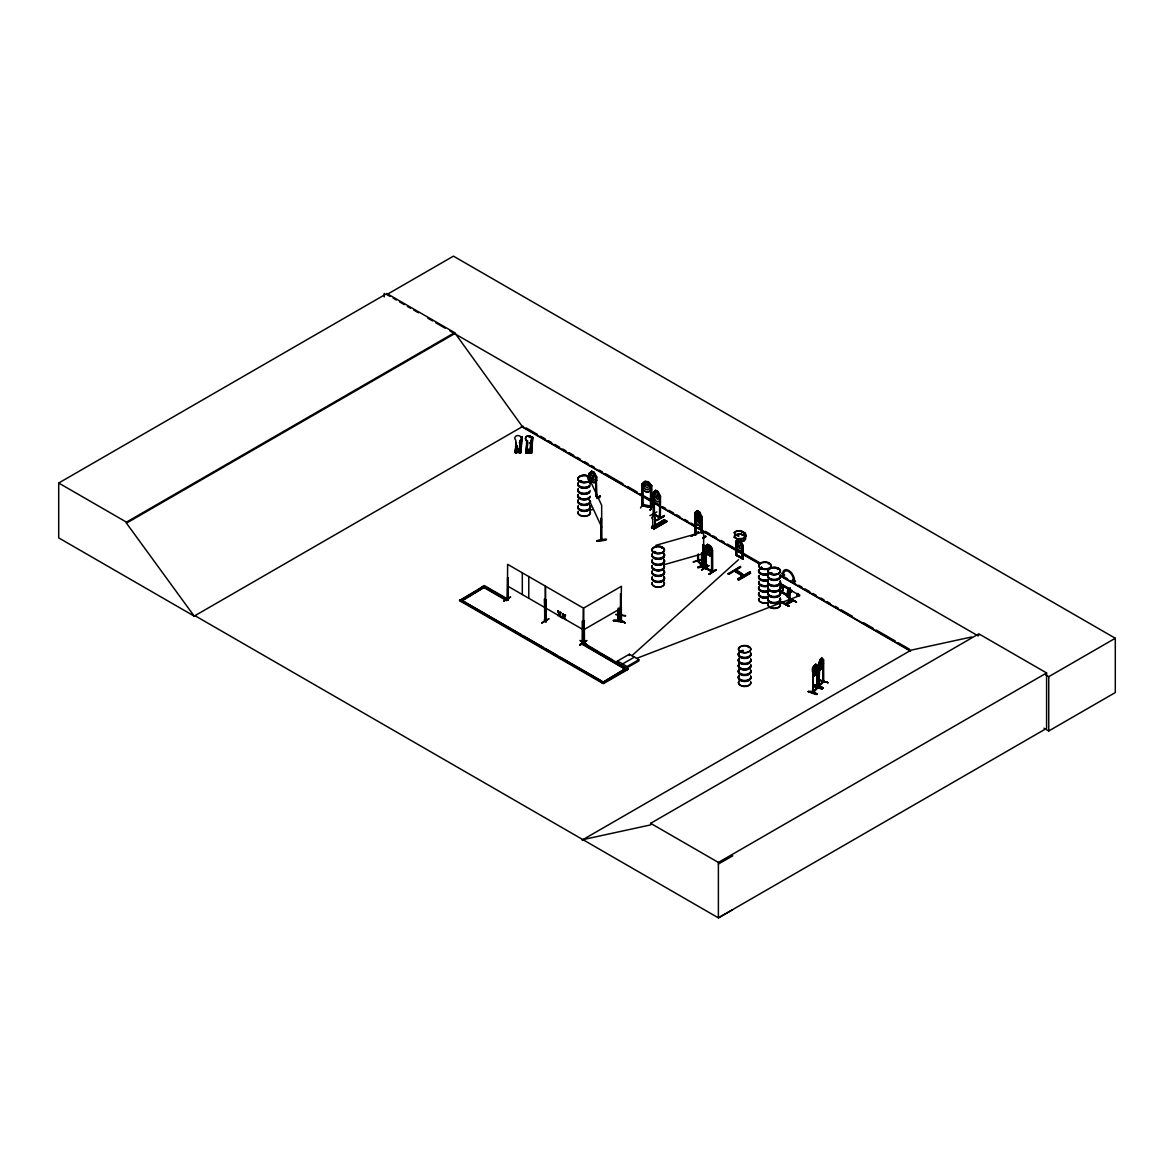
<?xml version="1.0" encoding="UTF-8"?>
<svg xmlns="http://www.w3.org/2000/svg" width="1174" height="1174" viewBox="0 0 1174 1174"><rect width="100%" height="100%" fill="white"/><g stroke="black" fill="none" stroke-linecap="round" stroke-linejoin="round"><path stroke-width="1.5" d="M520.552 450.713C519.671 452.724 513.317 448.82 516.002 450.449L520.199 450.567L520.596 449.437L520.845 452.768L521.77 436.581L520.405 452.592L519.172 452.753L520.243 440.632M531.323 451.242L526.26 451.256M697.649 560.996L702.052 566.162L701.92 552.881M698.09 554.275L698.486 561.407M698.486 561.451L698.002 560.174M701.876 564.709L702.36 566.073L702.316 553.35M812.907 670.486L812.922 692.851L813.112 691.985M822.71 660.258L822.827 682.109L823.693 681.727L823.62 659.979L821.668 657.998L820.039 659.7L818.425 664.822L818.527 686.599L823.693 680.891L822.842 681.184M618.786 620.547L618.419 609.57M620.239 615.22L620.87 614.662L618.184 620.987L618.214 608.264M620.841 615.558L620.239 616.012L620.268 606.899M654.534 527.346L654.857 520.552A2.216 1.291 59.5 0 0 654.534 517.514L654.593 515.254M654.534 517.514L654.622 517.47A2.216 1.291 59.5 0 1 654.96 520.493L654.622 527.287L652.744 526.598L653.683 525.967M660.36 496.47L658.012 491.657L655.62 490.277L653.184 492.405L653.36 514.256L660.346 518.204L660.507 496.294L659.627 496.074L659.627 517.881L660.61 518.028L653.757 514.036M702.155 532.923L702.155 516.633L701.245 516.487M703.872 566.059L702.727 566.925L703.71 566.895M705.266 549.887L705.912 546.614M711.649 550.048L712.53 550.283L711.635 549.872M519.715 450.728L520.405 440.147L519.48 452.548M530.501 451.095L531.206 440.529A3.331 2.715 4.8 0 0 531.206 436.684A3.331 2.715 4.8 0 0 526.495 436.552A3.331 2.715 4.8 0 0 526.495 440.514L527.185 450.992L530.516 450.977M596.143 476.703L596.231 496.441M817.706 666.142L817.221 688.375L817.706 666.142L815.754 664.146L814.125 665.863C809.634 667.874 815.46 679.805 812.657 674.375M818.527 685.807L819.393 685.367L818.586 686.467M819.32 685.396L818.836 686.687L820.039 659.7M643.073 484.246L643.117 506.009L642.075 505.055M650.778 485.61L651.585 485.596L651.585 507.535L642.061 505.818M516.178 443.933L515.166 452.665L515.958 442.231M516.208 443.655L515.797 452.68L516.457 445.709M516.633 445.724L516.134 452.694L516.986 445.577M517.03 445.416L516.443 452.474M517.162 447.485L516.839 452.665L515.474 452.313L515.474 450.889L515.856 452.019L520.067 452.137L520.464 451.021M517.206 449.686L518.747 449.598L518.732 452.107L517.22 451.931L517.22 449.554L518.747 449.598M517.851 450.508C518.688 448.013 517 450.772 518.438 449.334M518.38 450.009L518.321 449.084M517.763 449.877L518.116 449.671M519.539 447.529L520.111 440.602M520.772 440.632L519.759 452.753L520.449 452.43L515.107 452.65M519.862 452.753L521.08 440.632L520.097 452.768M520.83 452.782L522.166 437.183M526.495 440.514L526.495 440.397A3.331 2.715 4.8 0 1 526.495 436.552A3.331 2.715 4.8 0 1 531.191 436.801A3.331 2.715 4.8 0 1 531.191 440.646M527.023 440.896L525.952 453.032L526.891 440.881M527.287 440.558L526.656 453.003M530.839 449.657L531.558 441.013L530.853 452.518L526.656 452.401L526.392 449.671L525.908 453.017M527.126 446.105L527.684 440.896M527.449 446.12L527.713 442.627M529.136 450.669L528.535 449.437L529.166 449.891M528.461 449.51L528.388 450.728L529.225 449.701M528.726 449.481L529.136 450.493M528.755 450.875L529.122 449.789M529.518 450.097L527.992 450.053L527.992 452.43L529.518 452.474L529.533 449.965M530.208 449.657L530.897 440.969M530.002 453.12L531.587 437.198M531.176 449.671L531.866 440.998M529.239 436.86L532.556 436.963L531.191 452.959L530.266 452.782M532.556 436.963L531.558 453.164L532.82 437.579L529.239 437.154M613.371 620.635C619.446 618.287 632.316 624.524 613.371 620.635L623.189 621.662L613.474 620.327M791.863 590.933L797.689 594.249M788.37 588.849L779.668 583.874M788.37 588.218L788.341 596.201L787.358 595.13M734.249 537.399L734.733 534.977M734.557 537.281L734.88 535.021L739.517 533.935L743.729 535.036L745.446 536.87L745.666 538.998L744.375 540.832L740.442 542.183L736.993 541.64M653.771 526.157L652.847 526.7L652.715 519.231A2.216 1.291 59.5 0 1 652.949 516.619L653.14 514.212L654.505 515.313M653.742 526.334L652.92 526.187M652.759 526.598L653.639 525.923L652.553 525.996M788.048 591.799L789.104 592.547L789.897 592.092L788.811 590.683L789.398 592.151L788.092 591.799L789.28 591.549M734.234 537.369L737.433 539.218L743.67 538.807L746.356 536.195L745.358 533.069L741.278 530.897L736.597 530.765L734.029 532.556L735.203 534.933M734.645 537.149L737.566 538.866M815.211 665.262L814.683 671.601L815.725 669.18L815.314 665.291M821.125 659.098L820.597 665.438L821.639 663.017L821.213 659.128M788.092 589.113L787.651 587.66L788.37 596.01M618.551 608.308L618.522 621.046L618.757 609.614M815.857 664.176L814.154 665.922L813.362 670.119L814.404 673.671C819.129 672.775 813.538 660.757 817.471 665.952L817.265 688.316L816.943 666.113M808.138 691.677C812.613 689.314 826.173 699.088 808.152 691.603M808.358 691.369L817.133 694.201M823.003 687.656C807.771 681.228 815.138 688.008 823.047 687.582M823.047 688.037L814.242 685.264L823.003 687.964M734.396 571.019C734.425 565.736 756.995 585.709 734.396 570.931M579.927 481.12L580.895 480.636M580.294 481.12C581.702 481.633 580.734 479.55 580.602 481.428M581.321 481.369L581.732 480.841M588.379 477.011L587.323 477.011L587.998 477.407M587.851 477.246L588.321 477.26M655.767 551.853L653.962 552.132L655.18 552.675M740.926 651.482C740.456 650.719 742.995 652.025 740.412 651.086M760.517 567.952A6.208 3.581 0 0 1 761.809 567.38L760.781 568.157M761.618 567.952L760.723 567.776M762.542 568.011L761.867 568.407A6.208 3.581 0 0 0 760.517 568.95M748.117 647.314L748.44 647.52M768.442 563.725L768.574 563.946M771.494 573.338L770.349 573.161M771.788 573.015L770.085 572.971M777.496 569.449L778.421 569.229M777.408 569.214L778.142 568.891M739.341 533.95L743.758 535.021M652.656 527.508L653.39 527.918L653.375 526.407M587.073 644.893L580 640.461L587.147 644.937M798.32 594.558C798.746 591.168 794.901 596.451 797.777 595.35M702.287 559.235L693.306 561.774M702.243 559.558L693.276 562.097M820.127 659.729L818.513 664.851L818.513 668.299L820.127 670.061L818.571 668.211M817.471 669.385L815.857 674.522L814.154 676.077L815.827 674.448M821.668 668.329C824.896 656.413 823.473 668.094 820.054 669.914M601.426 518.028L601.367 540.363L601.103 518.086M601.029 539.761L601.205 539.468M601.69 540.231L601.675 505.334L587.895 475.661L587.895 479.286M646.258 481.927L645.201 486.256L647.256 487.958L648.327 486.814L647.3 482.103M528.784 450.816L528.916 449.481M528.359 450.464L528.461 450.787M702.888 566.528L703.725 565.839L702.888 566.837M615.924 614.398L625.537 615.631M618.184 620.077L620.811 615.499L618.669 620.943M702.008 516.795L699.645 511.996L697.18 510.661L696.065 516.061L699.161 519.906L700.687 518.732L699.645 511.996L697.268 510.617L694.832 512.745L694.949 534.537M707.584 544.472L706.425 549.74L709.536 553.57L711.077 552.396L711.077 549.814L709.918 545.778L707.673 544.398M727.983 573.851L728.775 574.335L740.53 567.394L740.442 566.47M728.658 573.455L728.775 574.335M728.672 574.057L739.752 566.866L740.53 567.394M652.964 514.447L653.742 514.212M656.868 511.923L649.882 515.65M694.348 534.801L698.574 531.91L691.134 536.195M503.881 601.205L510.543 597.023M541.83 623.159L548.698 619.05M708.832 565.897L701.832 569.669M507.623 598.476L508.357 598.843L507.55 598.432L507.872 599.767L506.552 600.648L484.598 587.969M507.315 599.356L508.357 599.635L507.623 577.549L507.388 599.488L508.357 599.635L507.388 599.4L507.623 564.342L545.25 586.061L545.264 621.325L546.013 621.75L546.233 599.841L545.352 599.62L545.352 621.369L546.306 621.604L545.616 621.149M544.531 619.784L544.751 619.828M544.853 621.119L544.604 598.901L545.074 621.163L544.296 619.931M545.338 620.987L544.531 620.576M545.705 621.207L545.602 586.281L583.214 608L583.052 643.103L582.73 641.752M705.339 546.453L705.251 568.172L706.22 567.526L706 568.598L706.22 550.298M705.251 568.172L712.369 572.178L712.295 550.415C713.161 544.795 704.385 543.107 706.014 546.776M711.811 570.799L711.591 571.811L712.618 572.002L712.53 550.283M645.186 481.355L643.616 487.049L645.729 489.47L647.813 489.837L649.868 488.149C651.57 482.558 644.908 478.112 641.958 484.143L642.149 505.833L651.585 507.315L650.528 507.344L650.513 485.405L651.555 485.845L642.09 484.128M654.212 513.552L653.536 513.199L653.977 514.594L654.241 496.308M735.878 554.363L736.788 555.346L736.714 546.82M742.276 557.723L743.069 558.971L742.995 545.352L742.041 544.883L742.995 545.352M641.958 487.577L645.142 491.583L648.371 492.17L651.453 489.235M645.216 491.451L648.4 492.097L651.482 489.176M651.585 485.596L648.312 481.912M643.513 502.883L640.549 508.034M812.672 691.912L817.456 687.715L812.613 692.748L813.098 670.515L813.421 692.366M816.943 687.406L817.368 687.48M818.498 685.748L822.827 681.551M817.706 687.935L813.068 692.763M642.266 483.923L643.117 484.07L642.266 483.923L642.222 505.906M643.014 505.979C641.914 503.088 654.696 507.417 650.645 506.596M650.528 506.772L650.631 507.153M653.184 504.277L650.147 510.176L653.111 504.233M650.147 510.176L653.199 504.629M620.459 620.694L621.237 620.239M621.369 620.488L620.459 621.486L621.237 621.031M787.695 595.057C786.609 605.212 788.605 575.553 787.416 595.864M788.341 596.128L779.668 591.124M737.58 541.39L740.456 541.757L743.978 540.524L744.903 536.9L743.612 535.08L739.473 533.759L734.528 535.212M788.517 602.277C790.85 575.26 790.322 592.048 789.045 601.88M661.622 548.155L662.033 548.185M661.813 547.671L661.754 547.686M748.689 646.991L748.777 647.05M698.427 561.407L698.413 554.187M697.694 555.625L697.649 561.128L701.92 564.767M702.316 566.015L697.694 560.321M560.658 617.142L559.499 614.296L560.512 612.3L557.723 615.455L559.572 614.34L560.482 616.585L559.191 614.574L559.881 614.061L561.055 616.922L560.101 616.82M557.723 615.455L560.512 612.3M564.694 615.176L562.302 618.096L565.237 615.484M562.302 618.096L565.09 614.941M558.266 615.763L559.191 614.574M562.845 618.404L565.633 615.264M519.671 443.273L519.554 442.275M787.651 588.57L787.725 587.719L787.416 588.717M820.054 659.759L821.771 658.027L823.385 659.788M822.798 660.287L822.827 682.109M813.406 670.618L812.511 670.985M823.62 659.979L822.871 660.346M820.039 670.031L821.741 668.299M828.125 682.681L819.393 679.893M813.01 691.486L812.613 692.748M823.634 681.727L818.88 686.643L818.806 664.323M741.102 531.308L736.846 531.235L734.484 532.732L735.276 534.742M788.473 592.18L788.957 602.644L789.045 591.329M743.186 538.382L745.563 536.063L744.668 533.289L741.073 531.338L744.668 533.289M781.664 602.467L789.104 606.356L781.664 602.511M632.008 655.591L738.519 559.675M584.491 641.958L583.214 642.882M584.388 641.84L584.505 642.574L584.182 620.708L583.713 642.985L583.786 608.015L621.413 586.296L620.885 621.56M653.61 492.317L653.184 495.854L655.547 500.667L658.012 502.002L660.287 499.831M697.297 510.719L694.979 512.774L695.712 534.918M697.224 524.367L699.572 525.82L697.107 524.485L694.759 519.686L694.759 516.237L697.18 514.109L698.06 511.615L699.543 517L697.987 517.441L697.107 514.153L696.065 519.51L699.161 523.355L700.687 522.181L700.687 519.598L699.543 515.547L697.107 514.153M699.543 525.703L701.847 523.663L702.155 516.633M699.499 525.864L701.773 523.707M735.731 541.419L735.746 555.082L742.746 559.073L742.746 545.499L740.471 540.715L738.079 539.336C734.645 540.201 737.243 542.388 735.834 541.508M738.079 539.336L740.427 540.774L742.746 545.558L742.672 548.933L740.471 551.046L738.035 549.637M589.099 478.919L589.01 473.416L591.608 471.17L594.249 472.388L596.774 477.084L596.7 480.459L594.147 482.675L591.652 481.443L589.099 476.879M601.073 539.864L601.337 518.585M520.845 436.992L521.814 437.022M531.631 453.135L526.26 452.665L527.61 453.061M654.402 552.044L655.151 551.545M762.396 568.04L761.368 567.336M771.083 572.927L769.997 573.382L771.7 573.411M589.319 473.327L589.319 478.757M593.281 472.564L594.147 475.896L593.281 478.346L591.593 474.722L592.43 472.168L593.34 472.506M594.249 472.388L591.549 481.56L594.176 482.778L596.7 480.459M596.231 476.527L596.935 496.763M597.537 497.791L600.075 496.03L597.537 498.246M597.595 497.849L600.09 496.059M600.428 496.573L597.933 498.363L600.134 496.441M519.48 443.405L519.554 442.495M664.132 519.979L666.891 521.52L654.27 528.96L653.448 528.491L666.729 521.329M664.939 520.449L652.054 527.728L664.968 520.449L664.146 519.994M664.763 520.229L666.054 521.051M653.918 528.755L655.386 526.95L653.918 528.344M652.949 514.667L653.038 516.56A2.216 1.291 59.5 0 0 652.715 519.231L652.715 519.231M651.908 527.625L651.731 526.348L653.184 525.703L651.908 527.214M664.323 519.686L651.526 527.419L652.362 527.889M664.337 519.994L651.585 527.464L654.285 528.96M651.849 527.596L664.778 520.126M666.7 521.197L653.669 528.491L666.7 521.021M666.861 521.52L654.094 528.74M727.983 573.881L740.515 566.499M738.035 578.811L749.878 571.929L738.035 578.811L738.828 580.161L750.568 573.117L738.138 579.53M738.05 579.707L749.893 572.604L738.241 579.707M487.548 588.086L507.916 599.855L508.269 577.902M545.954 621.706L546.233 599.841M546.306 621.604L545.279 620.503L546.071 620.958M548.904 618.727L541.742 622.763M582.377 642.75L582.583 620.826L582.847 643.103L581.468 643.895L582.847 642.427L628.222 669.312L603.333 683.679L459.518 600.648L484.407 585.591L507.916 599.18L506.552 599.958L483.042 586.384L478.332 589.788M584.417 620.841L583.537 621.075M621.163 599.356L621.486 621.178M712.251 553.864L709.962 556.036L707.555 544.34M709.991 555.874L707.584 554.598M701.494 569.889L708.891 565.56L701.788 570.006M617.803 619.08L625.302 622.895L618.199 618.859M706.058 568.025L712.618 571.21L705.515 567.996M579.663 645.069L586.707 640.564L580.059 645.274M579.707 644.658L586.721 640.593M716.008 569.61L708.979 574.159L716.037 569.669M709.037 574.115L716.037 569.977L709.375 574.365M195.06 615.719L194.297 616.174L58.7 537.883L58.7 483.028L386.892 293.544L454.646 332.653L522.401 426.632L759.901 563.755M386.892 293.544L386.892 294.557L453.443 256.137L1115.3 638.26L1115.3 692.557L1048.749 730.976L1043.994 728.218M58.7 483.028L126.454 522.137L454.646 332.653M732.752 909.674L718.385 917.863L194.972 615.675L194.194 616.115L126.454 523.149L454.646 333.665M194.194 616.115L523.164 426.191M459.518 600.648L475.191 591.593M654.417 515.048L654.241 492.684M657.102 491.774L657.895 495.164L657.102 497.556L655.591 493.828L656.339 491.319L657.191 491.73M657.968 491.73L655.547 490.321L654.417 493.153L654.417 495.736L657.513 499.566L659.04 498.407L658.012 491.657M660.507 496.294L657.895 491.774M653.654 513.243L654.065 513.786M654.065 514.021L660.243 517.411M664.381 516.325C638.817 530.281 680.392 505.862 657 520.141M656.941 520.17L664.044 516.017M652.803 526.436L653.008 525.6M694.832 512.745L695.566 512.906M698.677 515.591L699.543 520.449L697.987 520.889C696.945 519.979 696.666 514.124 698.75 515.547M699.455 515.591L701.92 520.287L699.572 522.371L697.224 520.918L694.832 516.193L697.297 520.874M558.912 613.987L557.767 611.17L559.616 613.474M557.767 611.17L558.721 611.272M695.316 533.539L695.536 534.053M691.427 536.313L698.515 532.248M561.055 612.623L560.115 612.534M563.491 616.629L562.346 613.811L564.18 616.115M562.346 613.811L563.3 613.914M702.815 537.604L705.677 536.004L702.815 538.059M702.859 537.971L706.014 536.606L703.211 538.279M563.769 617.216L565.633 619.564L564.459 616.702M738.123 539.438L736.876 544.78L739.972 548.625L741.498 547.451L740.471 540.715M583.786 629.734L621.413 608.015M742.672 548.933L740.427 550.929M734.249 570.931L743.685 576.375L744.301 575.201L743.538 576.287M617.392 661.123L629.352 654.226L638.847 659.715L638.847 660.947L626.901 667.859L626.901 666.612L622.719 663.868L617.392 661.123L617.392 662.371M622.719 663.868L634.664 656.956M626.901 666.612L638.847 659.715M603.539 681.977L625.478 668.622L601.968 682.886M459.518 599.958L603.333 682.989L628.222 668.622M782.853 587.822L779.8 583.419L782.853 587.822L782.853 590.581L779.8 591.623L782.853 590.581M789.838 589.524L791.775 591.667L791.775 590.419L789.838 589.524L789.838 590.771L791.775 591.667M791.775 590.419L791.584 591.784M789.603 592.048L789.75 602.365L789.031 601.954M789.5 597.977L796.544 602.057L789.104 597.874M784.79 603.862L792.245 599.679M785.978 604.199L793.081 600.193L786.066 604.551M793.404 600.662L786.331 604.713L793.419 600.677M582.128 840.085L911.097 650.147L971.705 636.968M582.891 839.63L650.645 824.896L650.645 823.326L978.837 633.843L1046.592 672.951L1046.592 728.379L718.385 917.863L718.385 862.435L1046.592 672.951M978.837 635.413L978.074 635.868L449.921 330.936M1045.608 674.859L1048.749 676.679L1115.3 638.26M718.385 864.02L732.752 855.831M584.124 642.427L584.182 620.708M580.264 481.399L581.482 481.12M770.584 572.633L771.758 572.971M734.983 534.786L739.004 536.063L735.364 534.801M530.032 443.875L530.12 442.759M636.763 658.335L798.276 596.157C798.951 591.813 801.284 597.111 798.276 596.157M642.163 504.835L643.029 504.952M651.482 506.713L642.237 505.084M740.427 541.742L743.949 540.524M702.83 545.176L703.784 545.118L702.83 545.176L702.727 566.925M706.513 569.111L702.067 564.004M701.685 564.048L706.528 569.155L702.052 563.96M655.899 545.308L703.622 531.749L703.74 566.925M664.411 564.606L703.622 553.468M698.06 560.967L702.36 565.281L701.538 565.663L701.612 552.969M706.719 564.474C689.182 568.26 701.641 568.964 706.689 564.401M697.796 567.409L706.748 564.87L697.987 567.658M654.769 551.531L654.05 552.176L655.092 552.25M761.28 567.262L761.442 568.157M796.221 602.189L789.148 598.094M695.184 534.317L695.844 534.669M592.488 509.633L589.421 510.279M596.715 540.642C613.987 536.753 604.727 542.006 596.744 540.715M617.876 618.977L624.964 623.012M761.618 568.172L761.794 567.981A6.31 3.639 0 0 0 760.459 568.568M761.809 568.554A6.193 3.581 0 0 1 761.809 562.361A6.193 3.581 0 0 1 771.113 565.457A6.193 3.581 0 0 1 761.809 568.554L761.368 568.407M737.507 538.734L743.245 538.411M705.926 567.746L705.383 567.453M582.495 642.501L582.583 620.826M582.92 643.058L598.491 652.142M736.421 555.449L736.377 541.904M620.782 621.589L620.811 593.78M642.237 505.598L643.029 505.745M660.492 523.002L659.685 523.633M651.35 507.55L651.482 485.787M615.822 614.589L625.551 615.939M646.214 481.986L647.256 482.162M821.741 658.144L822.446 663.251L820.318 667.507L819.276 666.553M828.14 682.725L819.159 680.216M819.203 680.084L827.875 682.549M813.289 686.247L822.005 689.035M530.545 453.12L531.382 449.818L530.986 450.933L526.788 450.816L526.788 449.686M705.868 568.524L705.823 546.541M660.126 518.16L659.7 495.986M760.987 585.224L761.163 585.312A6.237 3.595 0 0 0 768.031 585.621M596.73 477.011L595.966 476.483L596.025 496.602M530.12 442.539L530.633 443.332M712.53 571.973L705.589 568.04L705.589 546.321M510.573 596.979L503.925 600.883M386.892 294.557L390.047 296.376M393.202 298.196L396.357 300.016M399.498 301.835L404.223 304.565M407.378 306.385L410.533 308.204M413.688 310.024L418.414 312.754M427.864 318.213L432.59 320.942M435.745 322.762L445.195 328.206M701.172 516.428L701.905 533.069M742.071 544.927L742.115 558.795L742.35 548.375M526.334 428.011L537.413 434.409M540.583 436.244L545.338 438.988M548.493 440.808L551.663 442.642M554.832 444.462L559.587 447.206M562.757 449.04L565.912 450.875M569.082 452.694L573.837 455.439M577.006 457.273L580.161 459.093M584.916 461.837L588.086 463.671M591.256 465.491L594.411 467.325M599.166 470.07L602.335 471.889M605.505 473.724L622.924 483.776M627.664 486.52L637.174 492.009M640.329 493.828L651.423 500.227M654.578 502.061L659.333 504.805M662.503 506.625L665.673 508.459M668.842 510.294L673.582 513.023M676.752 514.858L679.922 516.692M684.662 519.422L687.832 521.256M691.002 523.09L695.756 525.835M698.926 527.654L702.081 529.489M705.251 531.308L710.006 534.053M713.176 535.887L716.331 537.707M721.085 540.451L724.255 542.285M727.425 544.105L738.505 550.503M741.674 552.338L759.094 562.39M782.838 576.111L787.593 578.855M790.748 580.675L795.502 583.419M798.672 585.254L801.842 587.073M805.012 588.908L809.752 591.652M812.922 593.472L816.091 595.306M820.831 598.05L824.001 599.87M827.171 601.704L830.341 603.524M835.096 606.268L838.251 608.103M841.42 609.922L852.5 616.335M863.594 622.734L873.089 628.207M876.259 630.042L895.263 641.004M898.418 642.838L909.512 649.237M780.49 575.642L910.32 650.601M521.359 426.485L759.637 564.063M780.299 575.979L910.554 651.188M742.995 558.061L736.553 554.935L742.995 558.105M779.668 583.14L788.414 588.189L779.419 583.287M779.419 584.021L788.341 588.966M788.62 590.801L789.603 591.138M788.811 591.593L789.75 592.019M660.522 517.998L653.61 514.036L653.61 495.927M749.819 571.885L750.582 573.22M781.121 591.212L788.414 595.423L779.419 590.522M779.419 591.256L788.077 596.26M734.88 569.83L744.316 575.275M782.001 601.998L789.104 606.356L782.045 601.939M507.623 586.061L545.25 607.78M545.602 608L583.214 629.719M601.616 653.947L612.579 660.272M615.704 662.077L628.222 669.312M581.468 643.22L626.857 670.105L581.468 643.895M463.847 601.558L520.918 634.503M524.088 636.337L543.107 647.314M546.277 649.149L557.371 655.547M560.541 657.381L601.748 681.169M650.645 823.326L718.385 862.435M652.788 526.656L653.551 526.275M743.083 558.941L735.775 555.126L736.083 541.375M695.889 534.64L695.889 520.258M711.649 571.797L711.899 553.526M695.008 534.537L695.257 512.642M596.994 497.747L597.023 498.612M648.4 481.766L651.555 485.845M659.568 517.837L659.876 501.357M710.035 545.661L712.398 550.459M699.499 515.533L701.847 520.331M701.348 516.325L701.274 532.688M588.658 499.038L601.675 527.053M562.728 613.591L563.872 616.394L562.904 614.134M558.149 610.95L559.308 613.753L558.325 611.493M606.356 539.541L596.744 541.023M516.399 450.625L515.709 440.015A3.331 2.715 4.8 0 1 515.709 436.302A3.331 2.715 4.8 0 1 520.405 436.434A3.331 2.715 4.8 0 1 520.405 440.279M1048.749 676.679L1048.749 730.976M823.165 680.847L823.135 682.211M782.779 587.822L782.779 590.625M780.842 587.22L780.842 589.01M711.547 549.799L711.649 571.767M703.094 566.279L703.123 567.101M702.977 545.352L702.888 567.101M701.524 516.267L701.524 532.556M695.404 533.568L695.492 534.874M664.557 522.283L662.18 521.124M662.151 523.707L659.773 522.547M655.195 526.832L655.386 527.889M652.656 525.923L652.553 527.581M629.352 654.226L629.352 655.474M620.503 593.618L620.459 621.486M603.333 682.094L462.262 600.648M590.023 473.65L590.023 482.705M589.642 473.533L589.803 479.241M544.604 598.901L544.721 620.635M530.853 451.388L530.853 452.518M528.784 576.551L528.784 598.27M526.656 451.271L526.656 452.401M522.313 572.824L522.313 594.543M384.236 293.339L384.236 296.934M126.454 522.137L126.454 523.149M750.729 659.553A6.31 3.639 0 0 1 743.817 664.102A6.31 3.639 0 0 1 739.18 658.673M750.641 659.905A6.208 3.581 0 0 1 743.832 664.396A6.208 3.581 0 0 1 739.268 659.04M750.626 664.601A6.193 3.581 0 0 1 743.832 669.077A6.193 3.581 0 0 1 739.268 663.736A6.193 3.581 0 0 0 743.039 668.96A6.193 3.581 0 0 0 750.832 665.511M750.656 664.983A6.237 3.595 0 0 1 743.832 669.473A6.237 3.595 0 0 1 739.238 664.117M750.729 653.551A6.31 3.639 0 0 1 743.817 658.115A6.31 3.639 0 0 1 739.18 652.671M740.178 651.922A6.31 3.639 0 0 1 743.01 650.983M750.656 658.908A6.222 3.595 0 0 1 743.832 663.398A6.222 3.595 0 0 1 739.253 658.042M750.656 653.918A6.222 3.595 0 0 1 743.832 658.409A6.222 3.595 0 0 1 739.253 653.052M740.236 652.304A6.222 3.595 0 0 1 741.528 651.731M750.729 659.245A6.31 3.639 0 0 1 743.817 663.794A6.31 3.639 0 0 1 739.18 658.365M750.729 653.243A6.31 3.639 0 0 1 743.817 657.792A6.31 3.639 0 0 1 739.18 652.362M740.178 651.614A6.31 3.639 0 0 1 743.01 650.675M750.656 652.905A6.222 3.595 0 0 1 743.832 657.396A6.222 3.595 0 0 1 739.253 652.04M740.236 651.306A6.222 3.595 0 0 1 743.025 650.367M750.729 676.635A6.31 3.639 0 0 1 743.817 681.184A6.31 3.639 0 0 1 739.18 675.754M750.641 676.987A6.208 3.581 0 0 1 743.832 681.478A6.208 3.581 0 0 1 739.268 676.121M750.626 681.668A6.193 3.581 0 0 1 743.832 686.13A6.193 3.581 0 0 1 739.268 680.803M750.846 666.406A6.208 3.581 0 0 1 743.039 669.87A6.208 3.581 0 0 1 739.268 664.616M750.656 682.021A6.222 3.595 0 0 1 743.832 686.511A6.222 3.595 0 0 1 739.253 681.155M750.656 665.174A6.237 3.595 0 0 1 743.832 669.664A6.237 3.595 0 0 1 739.238 664.293M750.729 670.633A6.31 3.639 0 0 1 743.817 675.197A6.31 3.639 0 0 1 739.18 669.752M750.656 675.989A6.222 3.595 0 0 1 743.832 680.48A6.222 3.595 0 0 1 739.253 675.123M750.656 671A6.222 3.595 0 0 1 743.832 675.49A6.222 3.595 0 0 1 739.253 670.134M750.729 676.327A6.31 3.639 0 0 1 743.817 680.876A6.31 3.639 0 0 1 739.18 675.446M750.729 670.325A6.31 3.639 0 0 1 743.817 674.874A6.31 3.639 0 0 1 739.18 669.444M750.656 669.987A6.222 3.595 0 0 1 743.832 674.478A6.222 3.595 0 0 1 739.253 669.121M590.17 496.323A6.178 3.566 0 0 1 582.583 498.847A6.178 3.566 0 0 1 578.21 494.474M589.583 486.535A6.222 3.595 0 0 1 581.805 488.046A6.222 3.595 0 0 1 578.18 483.805M590.199 484.657A6.222 3.595 0 0 1 582.583 487.195A6.222 3.595 0 0 1 578.18 482.793M589.568 492.522A6.208 3.581 0 0 1 581.82 494.034A6.208 3.581 0 0 1 578.195 489.793M589.656 492.2A6.31 3.639 0 0 1 581.776 493.74A6.31 3.639 0 0 1 578.092 489.441M589.656 491.891A6.31 3.639 0 0 1 581.776 493.432A6.31 3.639 0 0 1 578.092 489.132M590.199 490.644A6.222 3.595 0 0 1 582.583 493.197A6.222 3.595 0 0 1 578.18 488.795M589.656 486.212A6.31 3.639 0 0 1 581.776 487.753A6.31 3.639 0 0 1 578.092 483.439M589.656 482.558A6.31 3.639 0 0 1 590.287 483.439M589.656 485.889A6.31 3.639 0 0 1 581.776 487.445A6.31 3.639 0 0 1 578.092 483.13M589.656 482.25A6.31 3.639 0 0 1 590.287 483.13M590.184 496.661A6.208 3.581 0 0 1 582.583 499.199A6.208 3.581 0 0 1 578.195 494.812M589.539 498.084A6.178 3.566 0 0 1 581.82 499.596A6.178 3.566 0 0 1 578.21 495.369M590.184 511.556A6.208 3.581 0 0 1 584.197 516.076A6.208 3.581 0 0 1 578.195 511.556M589.583 497.791A6.237 3.595 0 0 1 581.805 499.317A6.237 3.595 0 0 1 578.166 495.061M590.419 501.812A6.222 3.595 0 0 1 583.375 505.378A6.222 3.595 0 0 1 578.18 500.887M590.419 500.814A6.222 3.595 0 0 1 583.375 504.365A6.222 3.595 0 0 1 578.18 499.875M590.199 506.874A6.222 3.595 0 0 1 584.197 511.394A6.222 3.595 0 0 1 578.18 506.874M589.656 505.642A6.31 3.639 0 0 1 585.019 511.072A6.31 3.639 0 0 1 578.092 506.522M589.656 505.334A6.31 3.639 0 0 1 585.019 510.763A6.31 3.639 0 0 1 578.092 506.214M590.199 505.877A6.222 3.595 0 0 1 584.197 510.397A6.222 3.595 0 0 1 578.18 505.877M590.493 501.459A6.31 3.639 0 0 1 583.361 505.069A6.31 3.639 0 0 1 578.092 500.52M590.287 502.105A6.31 3.639 0 0 1 582.553 504.673A6.31 3.639 0 0 1 578.092 500.212M590.199 511.893A6.222 3.595 0 0 1 584.197 516.413A6.222 3.595 0 0 1 578.18 511.893M663.574 564.635A6.178 3.566 0 0 1 659.025 569.962A6.178 3.566 0 0 1 652.245 565.501M663.603 553.952A6.208 3.581 0 0 1 659.025 559.308A6.208 3.581 0 0 1 652.23 554.818M663.603 552.954A6.222 3.595 0 0 1 659.04 558.31A6.222 3.595 0 0 1 652.216 553.82M663.603 559.954A6.208 3.581 0 0 1 659.025 565.296A6.208 3.581 0 0 1 652.23 560.82M663.692 559.572A6.31 3.639 0 0 1 659.04 565.002A6.31 3.639 0 0 1 652.128 560.453M663.692 559.264A6.31 3.639 0 0 1 659.04 564.694A6.31 3.639 0 0 1 652.128 560.145M663.603 558.941A6.208 3.581 0 0 1 659.025 564.298A6.208 3.581 0 0 1 652.23 559.807M663.692 553.585A6.31 3.639 0 0 1 659.04 559.015A6.31 3.639 0 0 1 652.128 554.466M663.692 553.277A6.31 3.639 0 0 1 659.04 558.707A6.31 3.639 0 0 1 652.128 554.157M663.603 564.987A6.222 3.595 0 0 1 659.04 570.344A6.222 3.595 0 0 1 652.216 565.853M663.589 565.53A6.193 3.581 0 0 1 659.025 570.872A6.193 3.581 0 0 1 652.23 566.396M663.574 581.717A6.178 3.566 0 0 1 659.025 587.044A6.178 3.566 0 0 1 652.245 582.583M663.618 565.222A6.237 3.595 0 0 1 659.04 570.579A6.237 3.595 0 0 1 652.201 566.088M663.603 571.034A6.208 3.581 0 0 1 659.025 576.39A6.208 3.581 0 0 1 652.23 571.899M663.603 570.036A6.222 3.595 0 0 1 659.04 575.392A6.222 3.595 0 0 1 652.216 570.902M663.603 577.036A6.208 3.581 0 0 1 659.025 582.377A6.208 3.581 0 0 1 652.23 577.902M663.692 576.654A6.31 3.639 0 0 1 659.04 582.084A6.31 3.639 0 0 1 652.128 577.535M663.692 576.346A6.31 3.639 0 0 1 659.04 581.776A6.31 3.639 0 0 1 652.128 577.226M663.603 576.023A6.208 3.581 0 0 1 659.025 581.379A6.208 3.581 0 0 1 652.23 576.889M663.692 570.667A6.31 3.639 0 0 1 659.04 576.096A6.31 3.639 0 0 1 652.128 571.547M663.692 570.359A6.31 3.639 0 0 1 659.04 575.788A6.31 3.639 0 0 1 652.128 571.239M663.618 581.849A6.237 3.595 0 0 1 659.04 587.22A6.237 3.595 0 0 1 652.201 582.715M780.196 586.604A6.178 3.566 0 0 1 774.224 591.109A6.178 3.566 0 0 1 768.251 586.604M780.211 575.935A6.208 3.581 0 0 1 774.224 580.44A6.208 3.581 0 0 1 768.222 575.935M780.211 574.922A6.208 3.581 0 0 1 774.224 579.442A6.208 3.581 0 0 1 768.222 574.922M780.211 581.922A6.208 3.581 0 0 1 774.224 586.442A6.208 3.581 0 0 1 768.222 581.922M780.314 581.556A6.31 3.639 0 0 1 774.224 586.149A6.31 3.639 0 0 1 768.119 581.556M780.314 581.247A6.31 3.639 0 0 1 774.224 585.841A6.31 3.639 0 0 1 768.119 581.247M780.211 580.925A6.208 3.581 0 0 1 774.224 585.43A6.208 3.581 0 0 1 768.222 580.925M780.314 575.568A6.31 3.639 0 0 1 774.224 580.161A6.31 3.639 0 0 1 768.119 575.568M780.314 575.26A6.31 3.639 0 0 1 774.224 579.839A6.31 3.639 0 0 1 768.119 575.26M780.211 586.985A6.193 3.581 0 0 1 774.224 591.491A6.193 3.581 0 0 1 768.236 586.985M780.211 587.484A6.193 3.581 0 0 1 774.224 591.99A6.193 3.581 0 0 1 768.236 587.484M780.196 603.685A6.178 3.566 0 0 1 774.224 608.191A6.178 3.566 0 0 1 768.251 603.685M780.24 587.191A6.237 3.595 0 0 1 774.224 591.711A6.237 3.595 0 0 1 768.192 587.191M780.211 593.017A6.208 3.581 0 0 1 774.224 597.522A6.208 3.581 0 0 1 768.222 593.017M780.211 592.004A6.208 3.581 0 0 1 774.224 596.524A6.208 3.581 0 0 1 768.222 592.004M780.211 599.004A6.208 3.581 0 0 1 774.224 603.524A6.208 3.581 0 0 1 768.222 599.004M780.314 598.637A6.31 3.639 0 0 1 774.224 603.231A6.31 3.639 0 0 1 768.119 598.637M780.314 598.329A6.31 3.639 0 0 1 774.224 602.922A6.31 3.639 0 0 1 768.119 598.329M780.211 598.006A6.208 3.581 0 0 1 774.224 602.511A6.208 3.581 0 0 1 768.222 598.006M780.314 592.65A6.31 3.639 0 0 1 774.224 597.243A6.31 3.639 0 0 1 768.119 592.65M780.314 592.342A6.31 3.639 0 0 1 774.224 596.92A6.31 3.639 0 0 1 768.119 592.342M780.24 604.023A6.237 3.595 0 0 1 774.224 608.558A6.237 3.595 0 0 1 768.192 604.023M768.031 585.4A6.237 3.595 0 0 1 761.119 585.151A6.237 3.595 0 0 1 758.888 581.365A6.193 3.581 0 0 0 761.134 584.99A6.193 3.581 0 0 0 768.016 585.254M768.06 574.291A6.31 3.639 0 0 1 761.075 574.027A6.31 3.639 0 0 1 758.815 570.197M768.016 574.585A6.208 3.581 0 0 1 761.134 574.335A6.208 3.581 0 0 1 758.918 570.564M768.06 573.983A6.31 3.639 0 0 1 761.075 573.719A6.31 3.639 0 0 1 758.815 569.889M760.459 568.26A6.31 3.639 0 0 1 761.765 567.673M768.016 573.587A6.208 3.581 0 0 1 761.134 573.323A6.208 3.581 0 0 1 758.918 569.551M768.016 580.587A6.208 3.581 0 0 1 761.134 580.323A6.208 3.581 0 0 1 758.918 576.551M768.06 580.279A6.31 3.639 0 0 1 761.075 580.015A6.31 3.639 0 0 1 758.815 576.185M768.06 579.971A6.31 3.639 0 0 1 761.075 579.707A6.31 3.639 0 0 1 758.815 575.876M768.016 579.574A6.208 3.581 0 0 1 761.134 579.325A6.208 3.581 0 0 1 758.918 575.553M761.119 585.356A6.237 3.595 0 0 1 758.888 581.57M768.016 586.164A6.193 3.581 0 0 1 761.134 585.899A6.193 3.581 0 0 1 758.932 582.128M768.031 602.482A6.237 3.595 0 0 1 761.119 602.233A6.237 3.595 0 0 1 758.888 598.447M768.031 585.87A6.237 3.595 0 0 1 761.119 585.606A6.237 3.595 0 0 1 758.888 581.82M768.016 591.667A6.208 3.581 0 0 1 761.134 591.417A6.208 3.581 0 0 1 758.918 587.646M768.016 590.669A6.208 3.581 0 0 1 761.134 590.405A6.208 3.581 0 0 1 758.918 586.633M768.016 597.669A6.208 3.581 0 0 1 761.134 597.405A6.208 3.581 0 0 1 758.918 593.633M768.06 597.361A6.31 3.639 0 0 1 761.075 597.096A6.31 3.639 0 0 1 758.815 593.266M768.06 597.052A6.31 3.639 0 0 1 761.075 596.788A6.31 3.639 0 0 1 758.815 592.958M768.016 596.656A6.208 3.581 0 0 1 761.134 596.407A6.208 3.581 0 0 1 758.918 592.635M768.06 591.373A6.31 3.639 0 0 1 761.075 591.109A6.31 3.639 0 0 1 758.815 587.279M768.06 591.065A6.31 3.639 0 0 1 761.075 590.801A6.31 3.639 0 0 1 758.815 586.971M768.031 602.702A6.237 3.595 0 0 1 761.119 602.438A6.237 3.595 0 0 1 758.888 598.652M696.534 516.164L697.767 519.48L696.476 521.417L698.163 520.199L699.865 523.384L698.589 519.935L699.807 518.057L698.192 519.202L696.534 516.164M738.798 540.363L738.05 544.384L739.576 546.6L740.354 544.208L738.872 540.319M708.362 545.323L707.599 549.344L709.125 551.56L709.918 549.153L708.436 545.279M591.579 471.332L590.302 476.703L593.721 480.342L595.409 479.065L595.409 476.483L594.147 472.52L591.608 471.17M819.012 664.367L819.012 664.367M813.494 686.056L822.211 688.844L813.494 686.056M705.339 549.843L707.555 554.671L705.266 549.828M484.407 587.176L460.898 601.44L484.407 587.176M735.804 544.868L738.006 549.711L735.731 544.853M784.599 574.893L783.175 575.656L781.752 573.25L782.735 573.807A8.379 4.843 60 0 1 788.664 570.388A8.379 4.843 60 0 1 794.593 580.66L795.561 581.218L794.05 581.922L792.538 579.472L793.507 580.029A7 4.036 60 0 0 788.561 571.459A7 4.036 60 0 0 783.616 574.321L784.599 574.893M665.409 521.77L663.031 520.434L665.409 521.77M663.281 523.032L660.903 521.696L663.281 523.032M660.859 524.455L658.482 523.12L660.859 524.455M741.528 652.128A6.237 3.595 0 0 0 750.876 649.017A6.237 3.595 0 0 0 741.528 645.905A6.237 3.595 0 0 0 741.528 652.128M741.542 652.436A6.193 3.581 0 0 0 750.832 649.339A6.193 3.581 0 0 0 741.542 646.243A6.193 3.581 0 0 0 741.542 652.436M581.071 481.81A6.222 3.595 0 0 0 590.419 478.698A6.222 3.595 0 0 0 581.071 475.587A6.222 3.595 0 0 0 581.071 481.81M581.086 482.323A6.208 3.581 0 0 0 590.405 479.212A6.208 3.581 0 0 0 581.086 476.101A6.208 3.581 0 0 0 581.086 482.323M579.78 481.457A6.237 3.595 0 0 0 590.214 479.843A6.237 3.595 0 0 0 582.583 475.426A6.237 3.595 0 0 0 579.78 481.457M655.121 552.822A6.208 3.581 0 0 0 664.425 549.711A6.208 3.581 0 0 0 655.121 546.614A6.208 3.581 0 0 0 655.121 552.822M655.121 553.336A6.193 3.581 0 0 0 664.411 550.239A6.193 3.581 0 0 0 655.121 547.143A6.193 3.581 0 0 0 655.121 553.336M655.107 553.057A6.237 3.595 0 0 0 664.455 549.931A6.237 3.595 0 0 0 655.107 546.82A6.237 3.595 0 0 0 655.107 553.057M771.127 573.939A6.193 3.581 0 0 0 780.416 570.828A6.193 3.581 0 0 0 771.127 567.732A6.193 3.581 0 0 0 771.127 573.939M771.127 574.424A6.193 3.581 0 0 0 780.416 571.327A6.193 3.581 0 0 0 771.127 568.231A6.193 3.581 0 0 0 771.127 574.424M769.806 573.572A6.237 3.595 0 0 0 780.24 571.958A6.237 3.595 0 0 0 772.609 567.556A6.237 3.595 0 0 0 769.806 573.572M761.809 569.052A6.193 3.581 0 0 0 771.113 565.956A6.193 3.581 0 0 0 761.809 562.86A6.193 3.581 0 0 0 761.809 569.052"/></g></svg>
